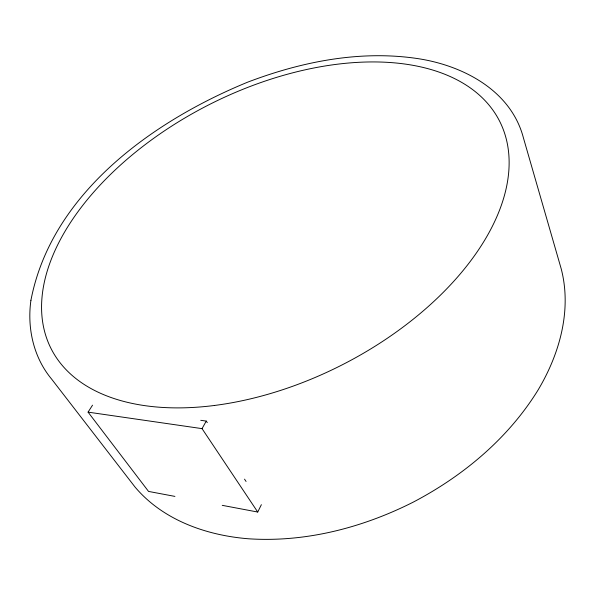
<?xml version="1.0" encoding="UTF-8"?>
<svg xmlns="http://www.w3.org/2000/svg" width="595" height="595" viewBox="0 0 595 595"><rect width="100%" height="100%" fill="white"/><g stroke="black" fill="none" stroke-linecap="round" stroke-linejoin="round"><path stroke-width="0.89" d="M222.247 505.341L257.732 512.042L261.369 504.686M257.732 512.042L202.047 428.638L206.257 421.089L200.76 420.315M174.93 496.401L148.542 491.425L88.075 412.134L92.53 405.173M88.075 412.134L202.047 428.638M206.257 421.089L207.283 422.636M244.53 479.146L246.062 481.467M30.925 300.296C26.998 328.016 33.506 357.416 51.661 379.141L135.117 487.149C163.045 520.186 206.383 535.396 248.479 538.78C305.369 542.551 362.243 527.817 412.856 502.329C462.91 476.171 507.952 438.701 537.858 390.365C559.449 354.367 572.048 310.449 561.211 268.828L523.392 137.772C510.741 89.548 461.192 64.505 415.132 58.221C358.398 50.285 300.661 61.977 247.632 82.177C152.684 121.164 51.534 193.211 30.925 300.296M214.602 405.448A251.44 146.11 -26.9 0 0 501.235 124.586A251.44 146.11 -26.9 0 0 110.224 174.714A251.44 146.11 -26.9 0 0 214.602 405.448"/></g></svg>
